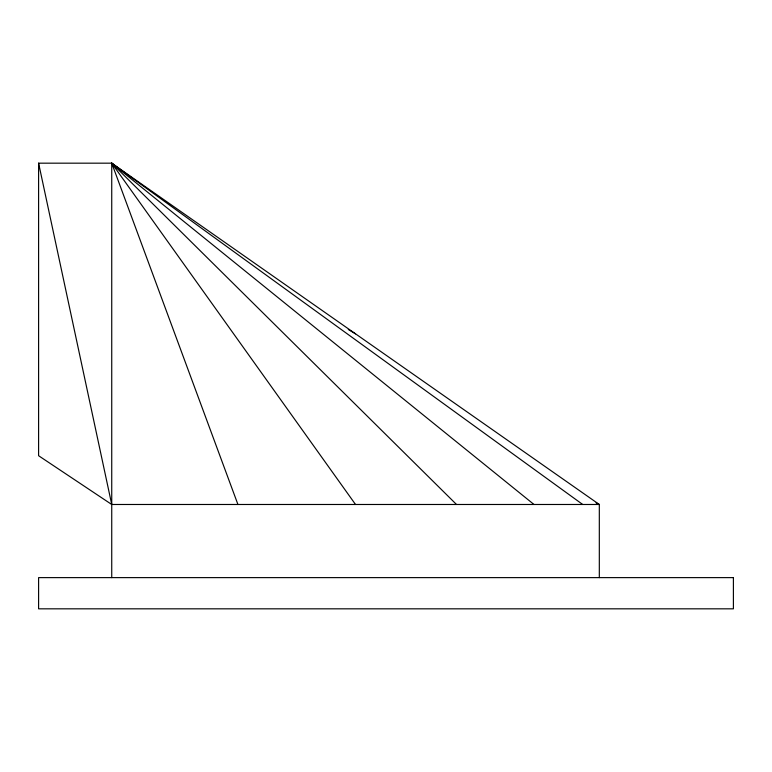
<?xml version="1.0" encoding="UTF-8"?>
<svg xmlns="http://www.w3.org/2000/svg" width="772" height="772" viewBox="0 0 772 772"><rect width="100%" height="100%" fill="white"/><g stroke="black" fill="none" stroke-linecap="round" stroke-linejoin="round"><path stroke-width="1.16" d="M596.081 502.861L599.313 504.483L111.737 504.483L38.6 455.721L38.6 163.172L111.737 163.172L599.313 504.483L599.313 577.62M348.297 329.49L355.525 333.832M582.706 504.483L111.737 163.172L111.737 577.62M533.992 504.483L111.737 163.172L237.93 504.483M456.503 504.483L111.737 163.172L355.525 504.483M38.6 163.172L111.737 504.483M733.4 577.62L38.6 577.62L38.6 608.828L733.4 608.828L733.4 577.62"/></g></svg>
